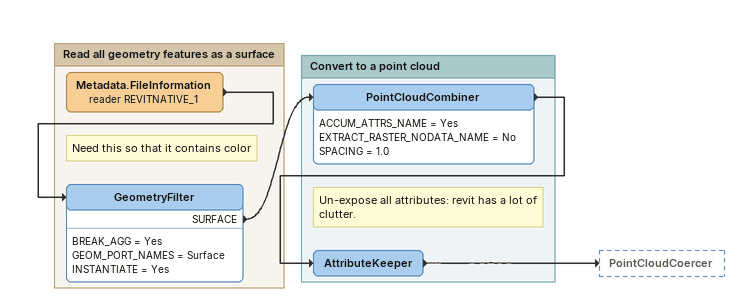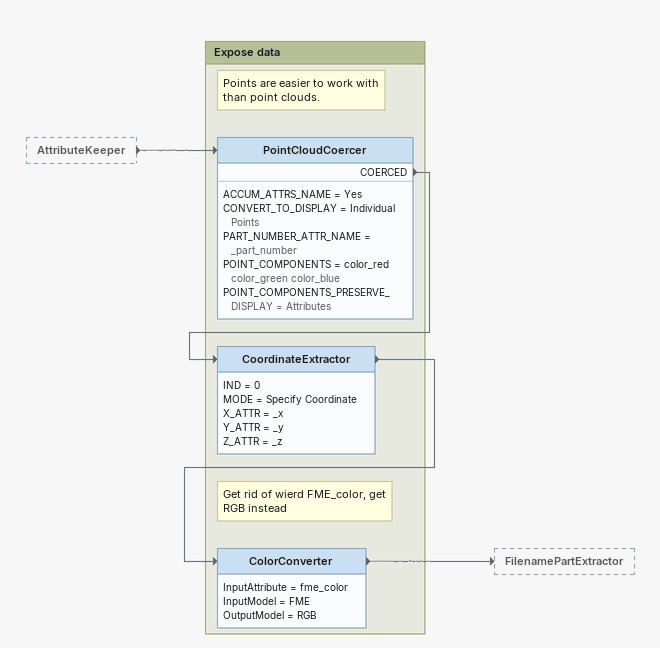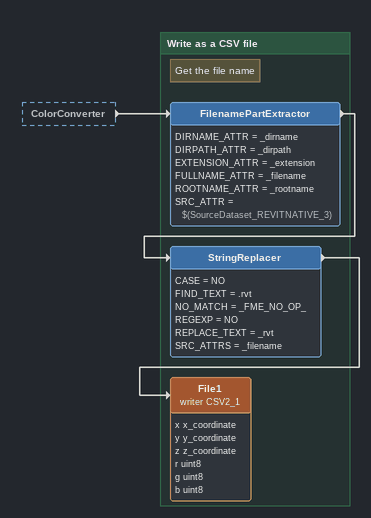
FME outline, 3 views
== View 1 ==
Bookmark: Read all geometry features as a surface
Metadata.FileInformation (reader REVITNATIVE_1)
    -> GeometryFilter
Note: Need this so that it contains color
GeometryFilter
    BREAK_AGG = Yes
    GEOM_PORT_NAMES = Surface
    INSTANTIATE = Yes
    SURFACE -> PointCloudCombiner

Bookmark: Convert to a point cloud
PointCloudCombiner
    ACCUM_ATTRS_NAME = Yes
    EXTRACT_RASTER_NODATA_NAME = No
    SPACING = 1.0
    -> AttributeKeeper
Note: Un-expose all attributes: revit has a lot of clutter.
AttributeKeeper
    -> PointCloudCoercer

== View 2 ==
AttributeKeeper [outside]
    -> PointCloudCoercer

Bookmark: Expose data
Note: Points are easier to work with than point clouds.
PointCloudCoercer
    ACCUM_ATTRS_NAME = Yes
    CONVERT_TO_DISPLAY = Individual Points
    PART_NUMBER_ATTR_NAME = _part_number
    POINT_COMPONENTS = color_red color_green color_blue
    POINT_COMPONENTS_PRESERVE_DISPLAY = Attributes
    COERCED -> CoordinateExtractor
CoordinateExtractor
    IND = 0
    MODE = Specify Coordinate
    X_ATTR = _x
    Y_ATTR = _y
    Z_ATTR = _z
    -> ColorConverter
Note: Get rid of wierd FME_color, get RGB instead
ColorConverter
    InputAttribute = fme_color
    InputModel = FME
    OutputModel = RGB
    -> FilenamePartExtractor

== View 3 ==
ColorConverter [outside]
    -> FilenamePartExtractor

Bookmark: Write as a CSV file
Note: Get the file name
FilenamePartExtractor
    DIRNAME_ATTR = _dirname
    DIRPATH_ATTR = _dirpath
    EXTENSION_ATTR = _extension
    FULLNAME_ATTR = _filename
    ROOTNAME_ATTR = _rootname
    SRC_ATTR = $(SourceDataset_REVITNATIVE_3)
    -> StringReplacer
StringReplacer
    CASE = NO
    FIND_TEXT = .rvt
    NO_MATCH = _FME_NO_OP_
    REGEXP = NO
    REPLACE_TEXT = _rvt
    SRC_ATTRS = _filename
    -> File1 (writer CSV2_1)
File1 (writer CSV2_1)
    attributes: x x_coordinate, y y_coordinate, z z_coordinate, r uint8, g uint8, b uint8
